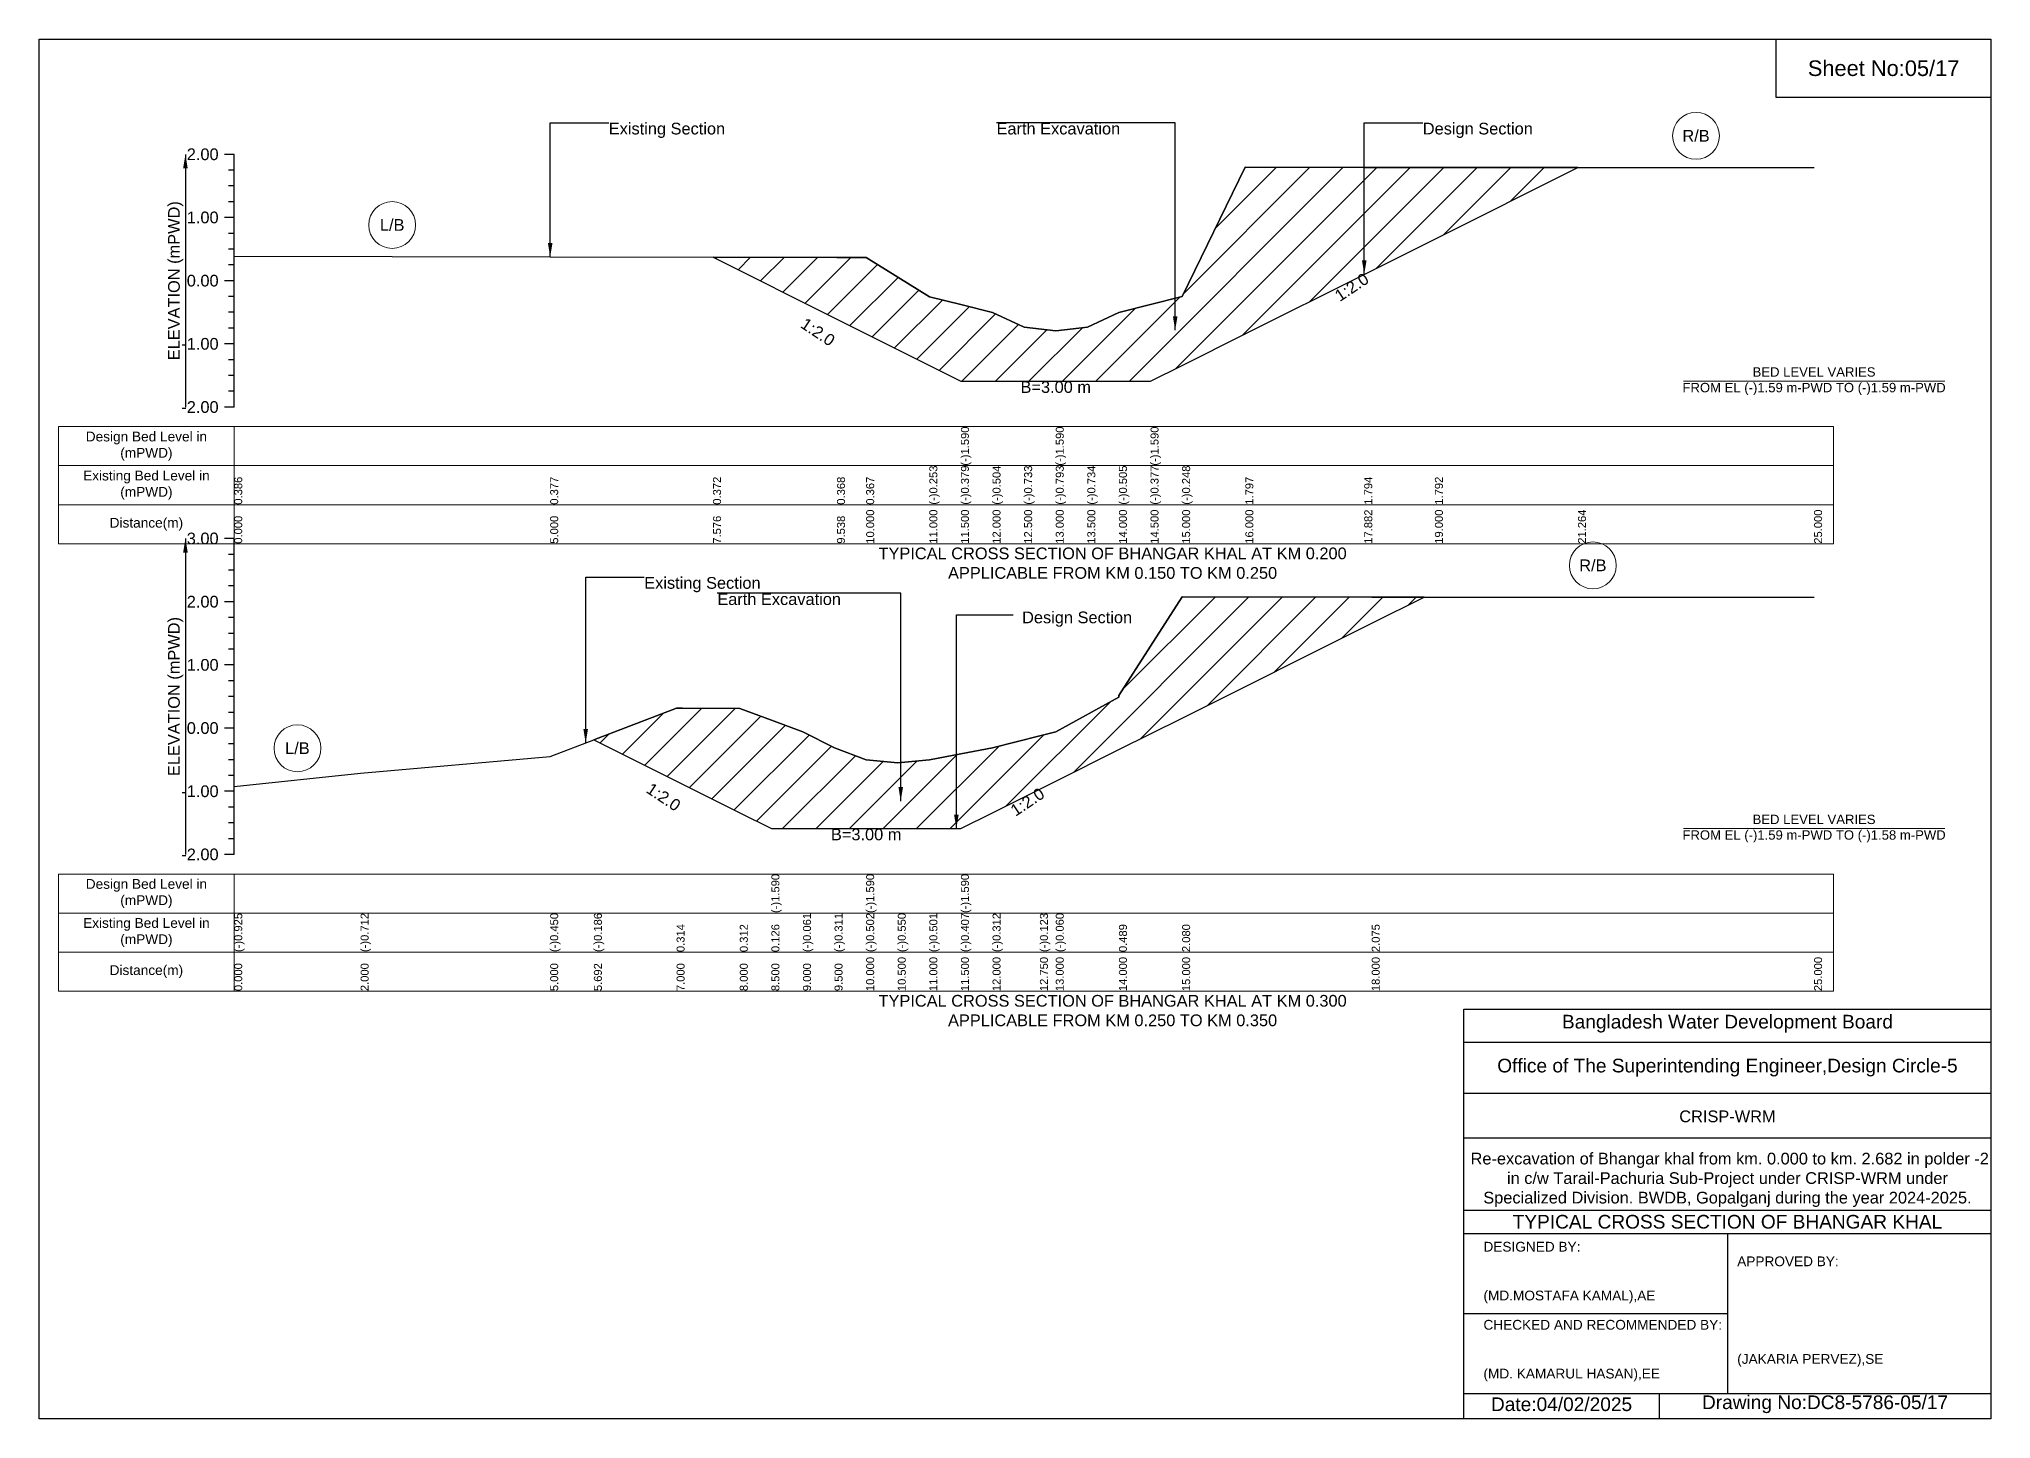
# Model space of a CAD drawing. Header units: inches. Extents: x 91000 to 288000, y -13659 to 0.
# Drawn here: x 140000 to 148000, y -5656 to 0 of the extents above; entities that cross this region are included whole.
import ezdxf

# ---------------------------------------------------------------- set-up
doc = ezdxf.new("R2010")
doc.units = ezdxf.units.IN
doc.header["$LTSCALE"] = 7
doc.header["$MEASUREMENT"] = 0
for name, color, linetype, lineweight in [('Cross section Data Border', 7, 'Continuous', 9), ('Cross Section Labels', 7, 'Continuous', 9), ('Existing_Bed_Level for Xsection', 7, 'Continuous', 25)]:
    doc.layers.add(name, color=color, linetype=linetype, lineweight=lineweight)
doc.styles.get("Standard").update_dxf_attribs({"font": 'arial.ttf'})
doc.dimstyles.get("Standard").update_dxf_attribs({"dimtxt": 0.18, "dimasz": 0.18, "dimexe": 0.18, "dimexo": 0.0625, "dimgap": 0.09, "dimtad": 0, "dimtih": 1, "dimtoh": 1, "dimdec": 4, "dimzin": 0, "dimdsep": 46, "dimtxsty": 'Standard', "dimcen": 0.09, "dimadec": 0, "dimazin": 0, "dimtfac": 1, "dimtdec": 4, "dimtofl": 0, "dimtmove": 0, "dimatfit": 3, "dimfxl": 1, "dimtolj": 1, "dimtzin": 0, "dimarcsym": 0})

msp = doc.modelspace()

# ---------------------------------------------------------------- hatches: boundary and pattern name
at = {"layer": 'Existing_Bed_Level for Xsection'}
h = msp.add_hatch(dxfattribs=at)
h.set_pattern_fill('ANSI31', color=256, scale=777, style=0)
h.paths.add_polyline_path([(142762.3, -894.3), (143270.4, -1148.4), (143390, -1208.2), (143649, -1337.7), (143778.5, -1402.4), (143908, -1402.4), (144037.5, -1402.4), (144167, -1402.4), (144296.5, -1402.4), (144426, -1402.4), (144555.5, -1402.4), (144685, -1337.7), (144944, -1208.2), (145431.4, -964.5), (145721, -819.7), (146307.4, -526.5), (145721, -526.5), (145431.4, -526), (144944, -525.2), (144685, -1054.8), (144555.5, -1088.1), (144426, -1121.4), (144296.5, -1180.7), (144167, -1196), (144037.5, -1180.5), (143908, -1121.1), (143778.5, -1088.6), (143649, -1056.1), (143390, -895.6), (143270.4, -895.3)])
h = msp.add_hatch(dxfattribs=at)
h.set_pattern_fill('ANSI31', color=256, scale=777, style=0)
h.paths.add_polyline_path([(142274.1, -2872.5), (142613, -3042), (142637.8, -3054.4), (142872, -3171.5), (143001.5, -3236.2), (143131, -3236.2), (143260.5, -3236.2), (143390, -3236.2), (143519.5, -3236.2), (143649, -3236.2), (143778.5, -3236.2), (143908, -3171.5), (144102.2, -3074.4), (144167, -3042), (144426, -2912.5), (144685, -2783), (145462, -2394.5), (145677, -2287), (145462, -2287), (144685, -2285.7), (144426, -2691), (144426, -2697.8), (144167, -2840), (144102.2, -2856.3), (143908, -2905.2), (143778.5, -2929.7), (143649, -2954.2), (143519.5, -2966.9), (143390, -2954.4), (143260.5, -2905), (143131, -2840.2), (143001.5, -2791.9), (142872, -2743.6), (142637.8, -2743.1), (142613, -2743.1)])

# ---------------------------------------------------------------- linework, layer by layer
for points in [[(140000, 0), (148000, 0), (148000, -5656), (140000, -5656)], [(147120, 0), (148000, 0), (148000, -240), (147120, -240)]]:
    msp.add_lwpolyline(points, close=True)
for points in [[(145840, -5656), (145840, -3976), (148000, -3976)], [(145840, -4112), (148000, -4112)], [(145840, -4320), (148000, -4320)], [(145840, -4504), (148000, -4504)], [(145840, -4800), (148000, -4800)], [(145840, -4896), (148000, -4896)], [(146920, -4896), (146920, -5552)], [(145840, -5224), (146920, -5224)], [(145840, -5552), (148000, -5552)], [(146640, -5552), (146640, -5656)]]:
    msp.add_lwpolyline(points)
at = {"layer": 'Cross section Data Border'}
for points in [[(140080, -1588.6), (147355, -1588.6), (147355, -2068.6), (140080, -2068.6)], [(140080, -3422.4), (147355, -3422.4), (147355, -3902.4), (140080, -3902.4)]]:
    msp.add_lwpolyline(points, close=True, dxfattribs=at)
for points in [[(140800, -1588.6), (140800, -2068.6)], [(140080, -1748.6), (147355, -1748.6)], [(140080, -1908.6), (147355, -1908.6)], [(140800, -3422.4), (140800, -3902.4)], [(140080, -3582.4), (147355, -3582.4)], [(140080, -3742.4), (147355, -3742.4)]]:
    msp.add_lwpolyline(points, dxfattribs=at)
at = {"layer": 'Cross Section Labels'}
for points in [[(146739.2, -1402.4), (147810.8, -1402.4)], [(146739.2, -3236.2), (147810.8, -3236.2)]]:
    msp.add_lwpolyline(points, dxfattribs=at)
for centre in [(146791.2, -397), (141447.5, -762.3), (146368.5, -2157.5), (141059, -2906.9)]:
    msp.add_circle(centre, 96, dxfattribs=at)
at = {"layer": 'Existing_Bed_Level for Xsection'}
for points in [[(140800, -472.6), (140760, -472.6)], [(140800, -1508.6), (140800, -1249.6), (140800, -990.6), (140800, -731.6), (140800, -472.6)], [(140800, -537.4), (140776, -537.4)], [(140800, -890.6), (142095, -893), (142762.3, -894.3), (143270.4, -895.3), (143390, -895.6), (143649, -1056.1), (143778.5, -1088.6), (143778.5, -1088.6), (143908, -1121.1), (144037.5, -1180.5), (144167, -1196), (144167, -1196), (144296.5, -1180.7), (144426, -1121.4), (144555.5, -1088.1), (144555.5, -1088.1), (144685, -1054.8), (144944, -525.2), (145431.4, -526), (145721, -526.5), (146307.4, -526.5), (147275, -526.5)], [(140800, -602.1), (140776, -602.1)], [(140800, -666.9), (140776, -666.9)], [(140800, -731.6), (140760, -731.6)], [(140800, -796.4), (140776, -796.4)], [(140800, -861.1), (140776, -861.1)], [(140800, -925.9), (140776, -925.9)], [(140800, -990.6), (140760, -990.6)], [(140800, -1055.4), (140776, -1055.4)], [(140800, -1120.1), (140776, -1120.1)], [(140800, -1184.9), (140776, -1184.9)], [(140800, -1249.6), (140760, -1249.6)], [(140800, -1314.4), (140776, -1314.4)], [(140800, -1379.1), (140776, -1379.1)], [(140800, -1508.6), (140760, -1508.6)], [(140800, -1443.9), (140776, -1443.9)], [(140800, -2047.4), (140760, -2047.4)], [(140800, -3342.4), (140800, -3083.4), (140800, -2824.4), (140800, -2565.4), (140800, -2306.4), (140800, -2047.4)], [(140800, -2112.2), (140776, -2112.2)], [(140800, -2176.9), (140776, -2176.9)], [(140800, -2306.4), (140760, -2306.4)], [(140800, -2241.7), (140776, -2241.7)], [(140800, -3064), (141318, -3008.8), (142095, -2941), (142274.1, -2872.5), (142613, -2743.1), (142637.8, -2743.1), (142872, -2743.6), (143001.5, -2791.9), (143001.5, -2791.9), (143131, -2840.2), (143260.5, -2905), (143390, -2954.4), (143390, -2954.4), (143519.5, -2966.9), (143649, -2954.2), (143778.5, -2929.7), (143778.5, -2929.7), (143908, -2905.2), (144102.2, -2856.3), (144167, -2840), (144426, -2697.8), (144426, -2691), (144685, -2285.7), (145462, -2287), (147275, -2287)], [(140800, -2371.2), (140776, -2371.2)], [(140800, -2435.9), (140776, -2435.9)], [(140800, -2500.7), (140776, -2500.7)], [(140800, -2565.4), (140760, -2565.4)], [(140800, -2630.2), (140776, -2630.2)], [(140800, -2694.9), (140776, -2694.9)], [(140800, -2759.7), (140776, -2759.7)], [(140800, -2824.4), (140760, -2824.4)], [(140800, -2889.2), (140776, -2889.2)], [(140800, -2953.9), (140776, -2953.9)], [(140800, -3018.7), (140776, -3018.7)], [(140800, -3083.4), (140760, -3083.4)], [(140800, -3148.2), (140776, -3148.2)], [(140800, -3212.9), (140776, -3212.9)], [(140800, -3277.7), (140776, -3277.7)], [(140800, -3342.4), (140760, -3342.4)]]:
    msp.add_lwpolyline(points, dxfattribs=at)
for points in [[(142762.3, -894.3), (142762.3, -894.3), (143270.4, -1148.4), (143390, -1208.2), (143649, -1337.7), (143778.5, -1402.4), (143778.5, -1402.4), (143908, -1402.4), (144037.5, -1402.4), (144167, -1402.4), (144167, -1402.4), (144296.5, -1402.4), (144426, -1402.4), (144555.5, -1402.4), (144555.5, -1402.4), (144685, -1337.7), (144944, -1208.2), (145431.4, -964.5), (145721, -819.7), (146307.4, -526.5), (146307.4, -526.5), (146307.4, -526.5), (145721, -526.5), (145431.4, -526), (144944, -525.2), (144685, -1054.8), (144555.5, -1088.1), (144555.5, -1088.1), (144426, -1121.4), (144296.5, -1180.7), (144167, -1196), (144167, -1196), (144037.5, -1180.5), (143908, -1121.1), (143778.5, -1088.6), (143778.5, -1088.6), (143649, -1056.1), (143390, -895.6), (143270.4, -895.3), (142762.3, -894.3)], [(142274.1, -2872.5), (142613, -3042), (142637.8, -3054.4), (142872, -3171.5), (143001.5, -3236.2), (143001.5, -3236.2), (143131, -3236.2), (143260.5, -3236.2), (143390, -3236.2), (143390, -3236.2), (143519.5, -3236.2), (143649, -3236.2), (143778.5, -3236.2), (143778.5, -3236.2), (143908, -3171.5), (144102.2, -3074.4), (144167, -3042), (144426, -2912.5), (144426, -2912.5), (144685, -2783), (145462, -2394.5), (145677, -2287), (145462, -2287), (144685, -2285.7), (144426, -2691), (144426, -2697.8), (144167, -2840), (144102.2, -2856.3), (143908, -2905.2), (143778.5, -2929.7), (143778.5, -2929.7), (143649, -2954.2), (143519.5, -2966.9), (143390, -2954.4), (143390, -2954.4), (143260.5, -2905), (143131, -2840.2), (143001.5, -2791.9), (143001.5, -2791.9), (142872, -2743.6), (142637.8, -2743.1), (142613, -2743.1)]]:
    msp.add_lwpolyline(points, close=True, dxfattribs=at)

# ---------------------------------------------------------------- texts
at = {"attachment_point": 5}
for s, insert, char_height in [('Sheet No:05/17', (147560, -120), 64), ('Bangladesh Water Development Board', (146920, -4036), 56), ('Office of The Superintending Engineer,Design Circle-5', (146920, -4216), 56)]:
    msp.add_mtext(s, dxfattribs=dict(at, insert=insert, char_height=char_height))
for s, insert, char_height, width, attachment_point in [('CRISP-WRM', (146920, -4416), 48, 2240, 5), (' Re-excavation of Bhangar khal from km. 0.000 to km. 2.682 in polder -2 in c/w Tarail-Pachuria Sub-Project under CRISP-WRM under Specialized Division. BWDB, Gopalganj during the year 2024-2025.', (146920, -4676), 48, 2160, 5), ('TYPICAL CROSS SECTION OF BHANGAR KHAL', (146920, -4848), 56, 2240, 5), ('DESIGNED BY:^J^J^J(MD.MOSTAFA KAMAL),AE', (145920, -5056), 40, 1120, 4), ('APPROVED BY:^J^J^J^J^J^J(JAKARIA PERVEZ),SE', (146960, -5216), 40, 1120, 4), ('CHECKED AND RECOMMENDED BY:^J^J^J(MD. KAMARUL HASAN),EE', (145920, -5376), 40, 1120, 4), ('Date:04/02/2025', (146240, -5596), 56, 1120, 5), ('Drawing No:DC8-5786-05/17', (147320, -5596), 56, 1760, 5)]:
    msp.add_mtext(s, dxfattribs=dict(insert=insert, char_height=char_height, width=width, attachment_point=attachment_point))
at = {"layer": 'Cross section Data Border', "char_height": 40, "width": 640, "attachment_point": 5}
for s, insert in [('Design Bed Level in (mPWD)', (140440, -1668.6)), ('Existing Bed Level in (mPWD)', (140440, -1828.6)), ('Distance(m)', (140440, -1988.6)), ('Design Bed Level in (mPWD)', (140440, -3502.4)), ('Existing Bed Level in (mPWD)', (140440, -3662.4)), ('Distance(m)', (140440, -3822.4))]:
    msp.add_mtext(s, dxfattribs=dict(at, insert=insert))
at = {"layer": 'Cross Section Labels'}
for s, insert, char_height, attachment_point in [('Existing Section', (142335, -343.1), 48, 1), ('Earth Excavation', (143924.2, -343.1), 48, 1), ('Design Section', (145671.4, -343.1), 48, 1), ('R/B', (146791.2, -397), 48, 5), ('L/B', (141447.5, -762.3), 48, 5), ('BED LEVEL VARIES ^JFROM EL (-)1.59 m-PWD TO (-)1.59 m-PWD', (147275, -1402.4), 38.4, 5), ('B=3.00 m', (144167, -1402.4), 48, 2), ('TYPICAL CROSS SECTION OF BHANGAR KHAL AT KM 0.200^JAPPLICABLE FROM KM 0.150 TO KM 0.250', (144400, -2148.6), 48, 5), ('R/B', (146368.5, -2157.5), 48, 5), ('Existing Section', (142480.4, -2205.2), 48, 1), ('Earth Excavation', (142779.9, -2271.7), 48, 1), ('Design Section', (144029.1, -2346.5), 48, 1), ('L/B', (141059, -2906.9), 48, 5), ('BED LEVEL VARIES ^JFROM EL (-)1.59 m-PWD TO (-)1.58 m-PWD', (147275, -3236.2), 38.4, 5), ('B=3.00 m', (143390, -3236.2), 48, 2), ('TYPICAL CROSS SECTION OF BHANGAR KHAL AT KM 0.300^JAPPLICABLE FROM KM 0.250 TO KM 0.350', (144400, -3982.4), 48, 5)]:
    msp.add_mtext(s, dxfattribs=dict(at, insert=insert, char_height=char_height, attachment_point=attachment_point))
at = {"layer": 'Cross Section Labels', "char_height": 48, "attachment_point": 2}
for insert, rotation in [((145366.7, -996.8), 33.69007), ((143205.6, -1180.7), 326.30993), ((142573.1, -3086.8), 326.30993), ((144037.5, -3106.7), 33.69007)]:
    msp.add_mtext('1:2.0', dxfattribs=dict(at, insert=insert, rotation=rotation))
at = {"layer": 'Existing_Bed_Level for Xsection', "char_height": 48, "attachment_point": 6}
for s, insert in [('2.00', (140736, -472.6)), ('1.00', (140736, -731.6)), ('0.00', (140736, -990.6)), ('-1.00', (140736, -1249.6)), ('-2.00', (140736, -1508.6)), ('3.00', (140736, -2047.4)), ('2.00', (140736, -2306.4)), ('1.00', (140736, -2565.4)), ('0.00', (140736, -2824.4)), ('-1.00', (140736, -3083.4)), ('-2.00', (140736, -3342.4))]:
    msp.add_mtext(s, dxfattribs=dict(at, insert=insert))
at = {"layer": 'Existing_Bed_Level for Xsection', "rotation": 90}
for s, insert, char_height, attachment_point in [('ELEVATION (mPWD)', (140560, -990.6), 48, 5), ('(-)1.590', (143778.5, -1748.6), 32.8, 1), ('(-)1.590', (144167, -1748.6), 32.8, 1), ('(-)1.590', (144555.5, -1748.6), 32.8, 1), ('(-)0.253', (143649, -1908.6), 32.8, 1), ('(-)0.379', (143778.5, -1908.6), 32.8, 1), ('(-)0.504', (143908, -1908.6), 32.8, 1), ('(-)0.733', (144037.5, -1908.6), 32.8, 1), ('(-)0.793', (144167, -1908.6), 32.8, 1), ('(-)0.734', (144296.5, -1908.6), 32.8, 1), ('(-)0.505', (144426, -1908.6), 32.8, 1), ('(-)0.377', (144555.5, -1908.6), 32.8, 1), ('(-)0.248', (144685, -1908.6), 32.8, 1), ('0.386', (140800, -1908.6), 32.8, 1), ('0.377', (142095, -1908.6), 32.8, 1), ('0.372', (142762.3, -1908.6), 32.8, 1), ('0.368', (143270.4, -1908.6), 32.8, 1), ('0.367', (143390, -1908.6), 32.8, 1), ('1.797', (144944, -1908.6), 32.8, 1), ('1.794', (145431.4, -1908.6), 32.8, 1), ('1.792', (145721, -1908.6), 32.8, 1), ('0.000', (140800, -2068.6), 32.8, 1), ('5.000', (142095, -2068.6), 32.8, 1), ('7.576', (142762.3, -2068.6), 32.8, 1), ('9.538', (143270.4, -2068.6), 32.8, 1), ('10.000', (143390, -2068.6), 32.8, 1), ('11.000', (143649, -2068.6), 32.8, 1), ('11.500', (143778.5, -2068.6), 32.8, 1), ('12.000', (143908, -2068.6), 32.8, 1), ('12.500', (144037.5, -2068.6), 32.8, 1), ('13.000', (144167, -2068.6), 32.8, 1), ('13.500', (144296.5, -2068.6), 32.8, 1), ('14.000', (144426, -2068.6), 32.8, 1), ('14.500', (144555.5, -2068.6), 32.8, 1), ('15.000', (144685, -2068.6), 32.8, 1), ('16.000', (144944, -2068.6), 32.8, 1), ('17.882', (145431.4, -2068.6), 32.8, 1), ('19.000', (145721, -2068.6), 32.8, 1), ('21.264', (146307.4, -2068.6), 32.8, 1), ('25.000', (147275, -2068.6), 32.8, 1), ('ELEVATION (mPWD)', (140560, -2694.9), 48, 5), ('(-)1.590', (143001.5, -3582.4), 32.8, 1), ('(-)1.590', (143390, -3582.4), 32.8, 1), ('(-)1.590', (143778.5, -3582.4), 32.8, 1), ('(-)0.925', (140800, -3742.4), 32.8, 1), ('(-)0.712', (141318, -3742.4), 32.8, 1), ('(-)0.450', (142095, -3742.4), 32.8, 1), ('(-)0.186', (142274.1, -3742.4), 32.8, 1), ('(-)0.061', (143131, -3742.4), 32.8, 1), ('(-)0.311', (143260.5, -3742.4), 32.8, 1), ('(-)0.502', (143390, -3742.4), 32.8, 1), ('(-)0.550', (143519.5, -3742.4), 32.8, 1), ('(-)0.501', (143649, -3742.4), 32.8, 1), ('(-)0.407', (143778.5, -3742.4), 32.8, 1), ('(-)0.312', (143908, -3742.4), 32.8, 1), ('(-)0.123', (144102.2, -3742.4), 32.8, 1), ('(-)0.060', (144167, -3742.4), 32.8, 1), ('0.314', (142613, -3742.4), 32.8, 1), ('0.312', (142872, -3742.4), 32.8, 1), ('0.126', (143001.5, -3742.4), 32.8, 1), ('0.489', (144426, -3742.4), 32.8, 1), ('2.080', (144685, -3742.4), 32.8, 1), ('2.075', (145462, -3742.4), 32.8, 1), ('0.000', (140800, -3902.4), 32.8, 1), ('2.000', (141318, -3902.4), 32.8, 1), ('5.000', (142095, -3902.4), 32.8, 1), ('5.692', (142274.1, -3902.4), 32.8, 1), ('7.000', (142613, -3902.4), 32.8, 1), ('8.000', (142872, -3902.4), 32.8, 1), ('8.500', (143001.5, -3902.4), 32.8, 1), ('9.000', (143131, -3902.4), 32.8, 1), ('9.500', (143260.5, -3902.4), 32.8, 1), ('10.000', (143390, -3902.4), 32.8, 1), ('10.500', (143519.5, -3902.4), 32.8, 1), ('11.000', (143649, -3902.4), 32.8, 1), ('11.500', (143778.5, -3902.4), 32.8, 1), ('12.000', (143908, -3902.4), 32.8, 1), ('12.750', (144102.2, -3902.4), 32.8, 1), ('13.000', (144167, -3902.4), 32.8, 1), ('14.000', (144426, -3902.4), 32.8, 1), ('15.000', (144685, -3902.4), 32.8, 1), ('18.000', (145462, -3902.4), 32.8, 1), ('25.000', (147275, -3902.4), 32.8, 1)]:
    msp.add_mtext(s, dxfattribs=dict(at, insert=insert, char_height=char_height, attachment_point=attachment_point))

# ---------------------------------------------------------------- leaders
at = {"layer": 'Cross Section Labels', "annotation_type": 0, "has_hookline": 1}
for points, hookline_direction, text_width in [([(142095, -893), (142095, -343.1), (142334.9, -343.1)], 0, 467.2), ([(144656.6, -1193.5), (144656.6, -343.1), (143924.3, -343.1)], 1, 497), ([(145431.4, -964.5), (145431.4, -343.1), (145671.3, -343.1)], 0, 441.2), ([(142240.4, -2885.4), (142240.4, -2205.2), (142480.3, -2205.2)], 0, 467.2), ([(143531.7, -3123.3), (143531.7, -2271.7), (142780, -2271.7)], 1, 497), ([(143759.7, -3236.2), (143759.7, -2359.6), (143992.5, -2359.6)], 0, 441.2)]:
    msp.add_leader(points, dimstyle='Standard', override={"dimasz": 57.6}, dxfattribs=dict(at, hookline_direction=hookline_direction, text_width=text_width))
at = {"layer": 'Existing_Bed_Level for Xsection'}
for points in [[(140600, -472.6), (140600, -1508.6)], [(140600, -2047.4), (140600, -3342.4)]]:
    msp.add_leader(points, dimstyle='Standard', override={"dimasz": 57.6}, dxfattribs=at)

doc.saveas('drawing.dxf')
